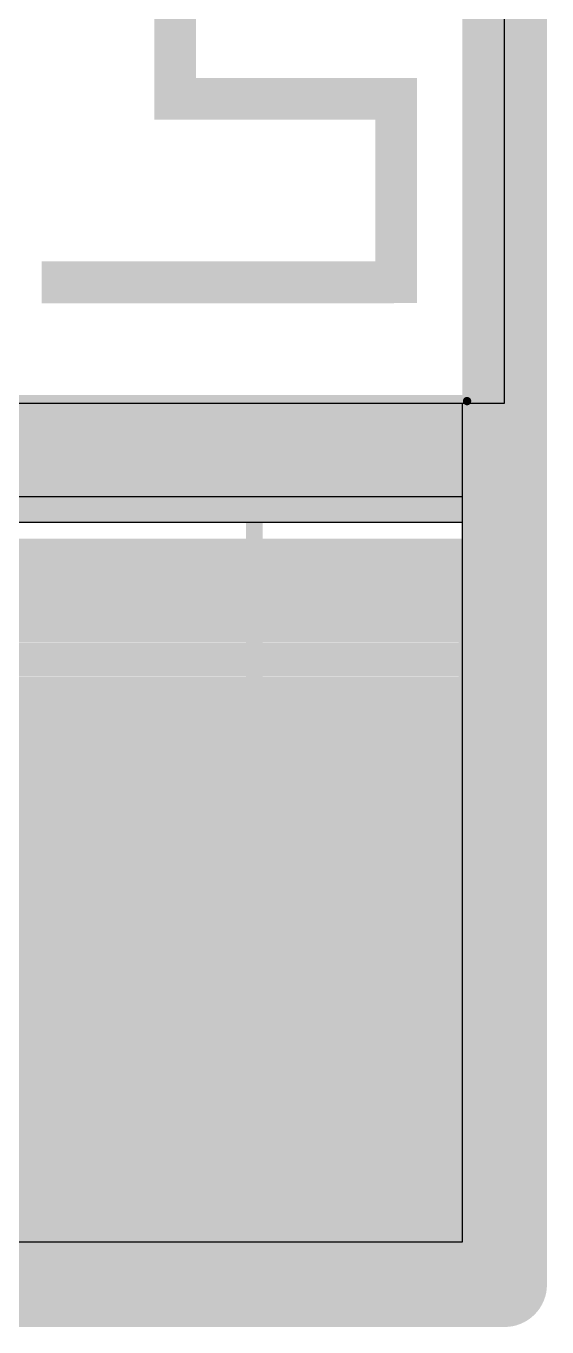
# Model space of a CAD drawing. Header units: millimetres. Extents: x 0.11 to 5.67, y 0.55 to 4.24.
# Drawn here: x 5.201 to 5.447, y 0.601 to 1.216 of the extents above; entities that cross this region are included whole.
import ezdxf

# ---------------------------------------------------------------- set-up
doc = ezdxf.new("R2010")
doc.units = ezdxf.units.MM
doc.header["$MEASUREMENT"] = 0
for name, color, linetype in [('BottomLayer', 5, 'Continuous'), ('BottomOverlay', 54, 'Continuous'), ('InternalPlane1', 76, 'Continuous'), ('InternalPlane2', 16, 'Continuous'), ('KeepOutLayer', 6, 'Continuous'), ('MultiLayer', 9, 'Continuous'), ('TopLayer', 1, 'Continuous'), ('TopOverlay', 2, 'Continuous'), ('TopSolder', 216, 'Continuous'), ('ViaHoleLayer', 16, 'Continuous')]:
    doc.layers.add(name, color=color, linetype=linetype)

# ---------------------------------------------------------------- blocks, each defined once
blk = doc.blocks.new('A_______W_F__B_12')
at = {"layer": 'BottomLayer'}
for points in [[(0.36024, 0.18799), (0.46653, 0.18799), (0.36024, 0.20768), (0.46653, 0.20768)], [(0.44685, 0.03051), (0.46654, 0.03051), (0.44685, 0.19685), (0.46654, 0.19685)], [(0.36024, 0.08366), (0.37992, 0.08366), (0.36024, 0.19291), (0.37992, 0.19291)], [(0.27165, 0.08366), (0.37008, 0.08366), (0.27165, 0.10335), (0.37008, 0.10335)]]:
    blk.add_solid(points, dxfattribs=at)
at = {"layer": 'BottomOverlay', "const_width": 0.00394}
for points in [[(0.5128, 0.2313), (-0.12795, 0.2313)], [(0.5128, 0.01476), (0.5128, 0.2313)]]:
    blk.add_lwpolyline(points, dxfattribs=at)
at = {"layer": 'BottomOverlay', "const_width": 0.00197}
blk.add_lwpolyline([(0.51181, 0.2313, 1), (0.51378, 0.2313, 1)], format="xyb", close=True, dxfattribs=at)
blk.add_lwpolyline([(0.51181, 0.2313, 1), (0.51378, 0.2313, 1)], format="xyb", close=True, dxfattribs=at)

msp = doc.modelspace()

# ---------------------------------------------------------------- linework, layer by layer
at = {"layer": 'BottomLayer'}
for p, q in [((5.42717, 1.0374), (5.42717, 1.67913)), ((5.19291, 1.0374), (5.42717, 1.0374))]:
    msp.add_line(p, q, dxfattribs=at)
at = {"layer": 'BottomLayer', "const_width": 0.00787}
for points in [[(5.19291, 1.0374), (5.40945, 1.0374)], [(5.40945, 0.9872), (5.40945, 1.0374)], [(4.92126, 1.03051), (5.40945, 1.03051)], [(4.92914, 1.02263), (5.40945, 1.02263)], [(4.93701, 1.01476), (5.40945, 1.01476)], [(4.94489, 1.00689), (5.40945, 1.00689)], [(4.95276, 0.99901), (5.40945, 0.99901)], [(4.96063, 0.99114), (5.40945, 0.99114)], [(4.96457, 0.9872), (5.40945, 0.9872)], [(4.32035, 0.96752), (5.40945, 0.96752)], [(4.96457, 0.96949), (5.40945, 0.96949)], [(5.40945, 0.63878), (5.40945, 0.96949)], [(4.24951, 0.95964), (5.40945, 0.95964)], [(4.24951, 0.95177), (5.40945, 0.95177)], [(5.19587, 0.94389), (5.40945, 0.94389)], [(5.19587, 0.93602), (5.40945, 0.93602)], [(5.19587, 0.92815), (5.40945, 0.92815)], [(5.19587, 0.92027), (5.40945, 0.92027)], [(5.19587, 0.9124), (5.40945, 0.9124)], [(5.19587, 0.90452), (5.40945, 0.90452)], [(5.19587, 0.89665), (5.40945, 0.89665)], [(5.19587, 0.88878), (5.40945, 0.88878)], [(5.19587, 0.8809), (5.40945, 0.8809)], [(5.19587, 0.87303), (5.40945, 0.87303)], [(5.19587, 0.86515), (5.40945, 0.86515)], [(5.19587, 0.85728), (5.40945, 0.85728)], [(5.19587, 0.84941), (5.40945, 0.84941)], [(4.92323, 0.84153), (5.40945, 0.84153)], [(4.92323, 0.83366), (5.40945, 0.83366)], [(4.92323, 0.82578), (5.40945, 0.82578)], [(4.92323, 0.81791), (5.40945, 0.81791)], [(4.92323, 0.81004), (5.40945, 0.81004)], [(4.92323, 0.80216), (5.40945, 0.80216)], [(4.92323, 0.79429), (5.40945, 0.79429)], [(4.92323, 0.78641), (5.40945, 0.78641)], [(4.92323, 0.77854), (5.40945, 0.77854)], [(4.92323, 0.77067), (5.40945, 0.77067)], [(4.92323, 0.76279), (5.40945, 0.76279)], [(4.92323, 0.75492), (5.40945, 0.75492)], [(4.92323, 0.74704), (5.40945, 0.74704)], [(4.91732, 0.73917), (5.40945, 0.73917)], [(4.90945, 0.7313), (5.40945, 0.7313)], [(4.90157, 0.72342), (5.40945, 0.72342)], [(4.8937, 0.71555), (5.40945, 0.71555)], [(4.88582, 0.70767), (5.40945, 0.70767)], [(4.87795, 0.6998), (5.40945, 0.6998)], [(4.87008, 0.69193), (5.40945, 0.69193)], [(4.8622, 0.68405), (5.40945, 0.68405)], [(3.98867, 0.67618), (5.40945, 0.67618)], [(3.97062, 0.6683), (5.40945, 0.6683)], [(3.58563, 0.66043), (5.40945, 0.66043)], [(3.58563, 0.65256), (5.40945, 0.65256)], [(3.58563, 0.64468), (5.40945, 0.64468)], [(3.58563, 0.63878), (5.40945, 0.63878)]]:
    msp.add_lwpolyline(points, dxfattribs=at)
at = {"layer": 'BottomLayer'}
for points, const_width in [([(5.40748, 1.0374, 1), (5.41142, 1.0374, 1)], 0.00394), ([(5.40748, 1.0374, 1), (5.41142, 1.0374, 1)], 0.00394), ([(5.40748, 1.03051, 1), (5.41142, 1.03051, 1)], 0.00394), ([(5.40748, 1.02263, 1), (5.41142, 1.02263, 1)], 0.00394), ([(5.40748, 1.01476, 1), (5.41142, 1.01476, 1)], 0.00394), ([(5.40748, 1.00689, 1), (5.41142, 1.00689, 1)], 0.00394), ([(5.40748, 0.99901, 1), (5.41142, 0.99901, 1)], 0.00394), ([(5.40748, 0.99114, 1), (5.41142, 0.99114, 1)], 0.00394), ([(5.40748, 0.9872, 1), (5.41142, 0.9872, 1)], 0.00394), ([(5.40748, 0.9872, 1), (5.41142, 0.9872, 1)], 0.00394), ([(5.40748, 0.96949, 1), (5.41142, 0.96949, 1)], 0.00394), ([(5.40748, 0.96949, 1), (5.41142, 0.96949, 1)], 0.00394), ([(5.40748, 0.96752, 1), (5.41142, 0.96752, 1)], 0.00394), ([(5.40748, 0.95964, 1), (5.41142, 0.95964, 1)], 0.00394), ([(5.40748, 0.95177, 1), (5.41142, 0.95177, 1)], 0.00394), ([(5.40748, 0.94389, 1), (5.41142, 0.94389, 1)], 0.00394), ([(5.40748, 0.93602, 1), (5.41142, 0.93602, 1)], 0.00394), ([(5.40748, 0.92815, 1), (5.41142, 0.92815, 1)], 0.00394), ([(5.40748, 0.92027, 1), (5.41142, 0.92027, 1)], 0.00394), ([(5.40748, 0.9124, 1), (5.41142, 0.9124, 1)], 0.00394), ([(5.40748, 0.90452, 1), (5.41142, 0.90452, 1)], 0.00394), ([(5.40748, 0.89665, 1), (5.41142, 0.89665, 1)], 0.00394), ([(5.40748, 0.88878, 1), (5.41142, 0.88878, 1)], 0.00394), ([(5.40748, 0.8809, 1), (5.41142, 0.8809, 1)], 0.00394), ([(5.40748, 0.87303, 1), (5.41142, 0.87303, 1)], 0.00394), ([(5.40748, 0.86515, 1), (5.41142, 0.86515, 1)], 0.00394), ([(5.40748, 0.85728, 1), (5.41142, 0.85728, 1)], 0.00394), ([(5.40748, 0.84941, 1), (5.41142, 0.84941, 1)], 0.00394), ([(5.40748, 0.84153, 1), (5.41142, 0.84153, 1)], 0.00394), ([(5.40748, 0.83366, 1), (5.41142, 0.83366, 1)], 0.00394), ([(5.40748, 0.82578, 1), (5.41142, 0.82578, 1)], 0.00394), ([(5.40748, 0.81791, 1), (5.41142, 0.81791, 1)], 0.00394), ([(5.40748, 0.81004, 1), (5.41142, 0.81004, 1)], 0.00394), ([(5.40748, 0.80216, 1), (5.41142, 0.80216, 1)], 0.00394), ([(5.40748, 0.79429, 1), (5.41142, 0.79429, 1)], 0.00394), ([(5.40748, 0.78641, 1), (5.41142, 0.78641, 1)], 0.00394), ([(5.40748, 0.77854, 1), (5.41142, 0.77854, 1)], 0.00394), ([(5.40748, 0.77067, 1), (5.41142, 0.77067, 1)], 0.00394), ([(5.40748, 0.76279, 1), (5.41142, 0.76279, 1)], 0.00394), ([(5.40748, 0.75492, 1), (5.41142, 0.75492, 1)], 0.00394), ([(5.20866, 0.73917, 1), (5.22047, 0.73917, 1)], 0.01181), ([(5.40748, 0.74704, 1), (5.41142, 0.74704, 1)], 0.00394), ([(5.40748, 0.73917, 1), (5.41142, 0.73917, 1)], 0.00394), ([(5.40748, 0.7313, 1), (5.41142, 0.7313, 1)], 0.00394), ([(5.40748, 0.72342, 1), (5.41142, 0.72342, 1)], 0.00394), ([(5.40748, 0.71555, 1), (5.41142, 0.71555, 1)], 0.00394), ([(5.40748, 0.70767, 1), (5.41142, 0.70767, 1)], 0.00394), ([(5.40748, 0.6998, 1), (5.41142, 0.6998, 1)], 0.00394), ([(5.40748, 0.69193, 1), (5.41142, 0.69193, 1)], 0.00394), ([(5.40748, 0.68405, 1), (5.41142, 0.68405, 1)], 0.00394), ([(5.40748, 0.67618, 1), (5.41142, 0.67618, 1)], 0.00394), ([(5.40748, 0.6683, 1), (5.41142, 0.6683, 1)], 0.00394), ([(5.40748, 0.66043, 1), (5.41142, 0.66043, 1)], 0.00394), ([(5.40748, 0.65256, 1), (5.41142, 0.65256, 1)], 0.00394), ([(5.40748, 0.64468, 1), (5.41142, 0.64468, 1)], 0.00394), ([(5.40748, 0.63878, 1), (5.41142, 0.63878, 1)], 0.00394), ([(5.40748, 0.63878, 1), (5.41142, 0.63878, 1)], 0.00394)]:
    msp.add_lwpolyline(points, format="xyb", close=True, dxfattribs=dict(at, const_width=const_width))
at = {"layer": 'InternalPlane1'}
for p, q in [((5.42717, 1.0374), (5.42717, 1.67913)), ((5.19291, 1.0374), (5.42717, 1.0374)), ((5.19291, 1.0374), (5.40707, 1.0374)), ((5.40707, 1.0374), (5.40707, 0.99316)), ((5.40707, 0.99316), (4.96703, 0.99316)), ((4.96457, 0.98125), (5.40707, 0.98125)), ((5.40707, 0.98125), (5.40707, 0.64116)), ((5.40707, 0.64116), (0.72285, 0.64116))]:
    msp.add_line(p, q, dxfattribs=at)
for points, const_width in [([(5.42717, 0.62106), (5.42717, 4.16437)], 0.04), ([(4.96457, 0.9872), (5.42717, 0.9872)], 0.01181), ([(0.70276, 0.62106), (5.42717, 0.62106)], 0.04)]:
    msp.add_lwpolyline(points, dxfattribs=dict(at, const_width=const_width))
for points, const_width in [([(5.42421, 0.9872, 1), (5.43012, 0.9872, 1)], 0.00591), ([(5.41717, 0.62106, 1), (5.43717, 0.62106, 1)], 0.02), ([(5.41717, 0.62106, 1), (5.43717, 0.62106, 1)], 0.02)]:
    msp.add_lwpolyline(points, format="xyb", close=True, dxfattribs=dict(at, const_width=const_width))
at = {"layer": 'InternalPlane2'}
for p, q in [((5.42717, 1.0374), (5.42717, 1.67913)), ((5.19291, 1.0374), (5.42717, 1.0374)), ((5.19291, 1.0374), (5.40707, 1.0374)), ((5.40707, 1.0374), (5.40707, 0.64116)), ((5.40707, 0.64116), (0.72285, 0.64116))]:
    msp.add_line(p, q, dxfattribs=at)
at = {"layer": 'InternalPlane2', "const_width": 0.04}
for points in [[(5.42717, 0.62106), (5.42717, 4.16437)], [(0.70276, 0.62106), (5.42717, 0.62106)]]:
    msp.add_lwpolyline(points, dxfattribs=at)
at = {"layer": 'InternalPlane2'}
for points, const_width in [([(5.20161, 0.73917, 1), (5.22752, 0.73917, 1)], 0.02591), ([(5.41717, 0.62106, 1), (5.43717, 0.62106, 1)], 0.02), ([(5.41717, 0.62106, 1), (5.43717, 0.62106, 1)], 0.02)]:
    msp.add_lwpolyline(points, format="xyb", close=True, dxfattribs=dict(at, const_width=const_width))
at = {"layer": 'KeepOutLayer', "const_width": 0.00787}
for points in [[(5.42717, 0.62106), (5.42717, 4.16437)], [(0.70276, 0.62106), (5.42717, 0.62106)]]:
    msp.add_lwpolyline(points, dxfattribs=at)
at = {"layer": 'KeepOutLayer', "const_width": 0.00394}
msp.add_lwpolyline([(5.4252, 0.62106, 1), (5.42913, 0.62106, 1)], format="xyb", close=True, dxfattribs=at)
msp.add_lwpolyline([(5.4252, 0.62106, 1), (5.42913, 0.62106, 1)], format="xyb", close=True, dxfattribs=at)
at = {"layer": 'MultiLayer', "const_width": 0.01181}
msp.add_lwpolyline([(5.20866, 0.73917, 1), (5.22047, 0.73917, 1)], format="xyb", close=True, dxfattribs=at)
at = {"layer": 'TopLayer'}
for p, q in [((5.42717, 1.0374), (5.42717, 1.67913)), ((5.19291, 1.0374), (5.42717, 1.0374))]:
    msp.add_line(p, q, dxfattribs=at)
at = {"layer": 'TopLayer', "const_width": 0.00787}
for points in [[(5.19291, 1.0374), (5.40945, 1.0374)], [(5.40945, 0.9872), (5.40945, 1.0374)], [(4.92126, 1.03051), (5.40945, 1.03051)], [(4.92914, 1.02263), (5.40945, 1.02263)], [(4.93701, 1.01476), (5.40945, 1.01476)], [(4.94489, 1.00689), (5.40945, 1.00689)], [(4.95276, 0.99901), (5.40945, 0.99901)], [(4.96063, 0.99114), (5.40945, 0.99114)], [(4.96457, 0.9872), (5.40945, 0.9872)], [(4.09154, 0.96752), (5.40945, 0.96752)], [(4.96457, 0.96949), (5.40945, 0.96949)], [(5.40945, 0.63878), (5.40945, 0.96949)], [(4.09154, 0.95964), (5.40945, 0.95964)], [(4.09154, 0.95177), (5.40945, 0.95177)], [(5.19587, 0.94389), (5.40945, 0.94389)], [(5.19587, 0.93602), (5.40945, 0.93602)], [(5.19587, 0.92815), (5.40945, 0.92815)], [(5.19587, 0.92027), (5.40945, 0.92027)], [(5.19587, 0.9124), (5.40945, 0.9124)], [(5.19587, 0.90452), (5.40945, 0.90452)], [(5.19587, 0.89665), (5.40945, 0.89665)], [(5.19587, 0.88878), (5.40945, 0.88878)], [(5.19587, 0.8809), (5.40945, 0.8809)], [(5.19587, 0.87303), (5.40945, 0.87303)], [(5.19587, 0.86515), (5.40945, 0.86515)], [(5.19587, 0.85728), (5.40945, 0.85728)], [(5.19587, 0.84941), (5.40945, 0.84941)], [(4.92323, 0.84153), (5.40945, 0.84153)], [(4.92323, 0.83366), (5.40945, 0.83366)], [(4.92323, 0.82578), (5.40945, 0.82578)], [(4.92323, 0.81791), (5.40945, 0.81791)], [(4.92323, 0.81004), (5.40945, 0.81004)], [(4.92323, 0.80216), (5.40945, 0.80216)], [(4.92323, 0.79429), (5.40945, 0.79429)], [(4.92323, 0.78641), (5.40945, 0.78641)], [(4.92323, 0.77854), (5.40945, 0.77854)], [(4.92323, 0.77067), (5.40945, 0.77067)], [(4.92323, 0.76279), (5.40945, 0.76279)], [(4.92323, 0.75492), (5.40945, 0.75492)], [(4.92323, 0.74704), (5.40945, 0.74704)], [(4.91732, 0.73917), (5.40945, 0.73917)], [(4.90945, 0.7313), (5.40945, 0.7313)], [(4.90157, 0.72342), (5.40945, 0.72342)], [(4.8937, 0.71555), (5.40945, 0.71555)], [(4.88582, 0.70767), (5.40945, 0.70767)], [(4.87795, 0.6998), (5.40945, 0.6998)], [(4.87008, 0.69193), (5.40945, 0.69193)], [(4.8622, 0.68405), (5.40945, 0.68405)], [(3.98867, 0.67618), (5.40945, 0.67618)], [(3.97062, 0.6683), (5.40945, 0.6683)], [(3.77152, 0.66043), (5.40945, 0.66043)], [(3.76362, 0.65256), (5.40945, 0.65256)], [(2.10733, 0.64468), (5.40945, 0.64468)], [(0.72047, 0.63878), (5.40945, 0.63878)]]:
    msp.add_lwpolyline(points, dxfattribs=at)
at = {"layer": 'TopLayer'}
for points, const_width in [([(5.40748, 1.0374, 1), (5.41142, 1.0374, 1)], 0.00394), ([(5.40748, 1.0374, 1), (5.41142, 1.0374, 1)], 0.00394), ([(5.40748, 1.03051, 1), (5.41142, 1.03051, 1)], 0.00394), ([(5.40748, 1.02263, 1), (5.41142, 1.02263, 1)], 0.00394), ([(5.40748, 1.01476, 1), (5.41142, 1.01476, 1)], 0.00394), ([(5.40748, 1.00689, 1), (5.41142, 1.00689, 1)], 0.00394), ([(5.40748, 0.99901, 1), (5.41142, 0.99901, 1)], 0.00394), ([(5.40748, 0.99114, 1), (5.41142, 0.99114, 1)], 0.00394), ([(5.40748, 0.9872, 1), (5.41142, 0.9872, 1)], 0.00394), ([(5.40748, 0.9872, 1), (5.41142, 0.9872, 1)], 0.00394), ([(5.40748, 0.96949, 1), (5.41142, 0.96949, 1)], 0.00394), ([(5.40748, 0.96949, 1), (5.41142, 0.96949, 1)], 0.00394), ([(5.40748, 0.96752, 1), (5.41142, 0.96752, 1)], 0.00394), ([(5.40748, 0.95964, 1), (5.41142, 0.95964, 1)], 0.00394), ([(5.40748, 0.95177, 1), (5.41142, 0.95177, 1)], 0.00394), ([(5.40748, 0.94389, 1), (5.41142, 0.94389, 1)], 0.00394), ([(5.40748, 0.93602, 1), (5.41142, 0.93602, 1)], 0.00394), ([(5.40748, 0.92815, 1), (5.41142, 0.92815, 1)], 0.00394), ([(5.40748, 0.92027, 1), (5.41142, 0.92027, 1)], 0.00394), ([(5.40748, 0.9124, 1), (5.41142, 0.9124, 1)], 0.00394), ([(5.40748, 0.90452, 1), (5.41142, 0.90452, 1)], 0.00394), ([(5.40748, 0.89665, 1), (5.41142, 0.89665, 1)], 0.00394), ([(5.40748, 0.88878, 1), (5.41142, 0.88878, 1)], 0.00394), ([(5.40748, 0.8809, 1), (5.41142, 0.8809, 1)], 0.00394), ([(5.40748, 0.87303, 1), (5.41142, 0.87303, 1)], 0.00394), ([(5.40748, 0.86515, 1), (5.41142, 0.86515, 1)], 0.00394), ([(5.40748, 0.85728, 1), (5.41142, 0.85728, 1)], 0.00394), ([(5.40748, 0.84941, 1), (5.41142, 0.84941, 1)], 0.00394), ([(5.40748, 0.84153, 1), (5.41142, 0.84153, 1)], 0.00394), ([(5.40748, 0.83366, 1), (5.41142, 0.83366, 1)], 0.00394), ([(5.40748, 0.82578, 1), (5.41142, 0.82578, 1)], 0.00394), ([(5.40748, 0.81791, 1), (5.41142, 0.81791, 1)], 0.00394), ([(5.40748, 0.81004, 1), (5.41142, 0.81004, 1)], 0.00394), ([(5.40748, 0.80216, 1), (5.41142, 0.80216, 1)], 0.00394), ([(5.40748, 0.79429, 1), (5.41142, 0.79429, 1)], 0.00394), ([(5.40748, 0.78641, 1), (5.41142, 0.78641, 1)], 0.00394), ([(5.40748, 0.77854, 1), (5.41142, 0.77854, 1)], 0.00394), ([(5.40748, 0.77067, 1), (5.41142, 0.77067, 1)], 0.00394), ([(5.40748, 0.76279, 1), (5.41142, 0.76279, 1)], 0.00394), ([(5.40748, 0.75492, 1), (5.41142, 0.75492, 1)], 0.00394), ([(5.20866, 0.73917, 1), (5.22047, 0.73917, 1)], 0.01181), ([(5.40748, 0.74704, 1), (5.41142, 0.74704, 1)], 0.00394), ([(5.40748, 0.73917, 1), (5.41142, 0.73917, 1)], 0.00394), ([(5.40748, 0.7313, 1), (5.41142, 0.7313, 1)], 0.00394), ([(5.40748, 0.72342, 1), (5.41142, 0.72342, 1)], 0.00394), ([(5.40748, 0.71555, 1), (5.41142, 0.71555, 1)], 0.00394), ([(5.40748, 0.70767, 1), (5.41142, 0.70767, 1)], 0.00394), ([(5.40748, 0.6998, 1), (5.41142, 0.6998, 1)], 0.00394), ([(5.40748, 0.69193, 1), (5.41142, 0.69193, 1)], 0.00394), ([(5.40748, 0.68405, 1), (5.41142, 0.68405, 1)], 0.00394), ([(5.40748, 0.67618, 1), (5.41142, 0.67618, 1)], 0.00394), ([(5.40748, 0.6683, 1), (5.41142, 0.6683, 1)], 0.00394), ([(5.40748, 0.66043, 1), (5.41142, 0.66043, 1)], 0.00394), ([(5.40748, 0.65256, 1), (5.41142, 0.65256, 1)], 0.00394), ([(5.40748, 0.64468, 1), (5.41142, 0.64468, 1)], 0.00394), ([(5.40748, 0.63878, 1), (5.41142, 0.63878, 1)], 0.00394), ([(5.40748, 0.63878, 1), (5.41142, 0.63878, 1)], 0.00394)]:
    msp.add_lwpolyline(points, format="xyb", close=True, dxfattribs=dict(at, const_width=const_width))
at = {"layer": 'TopOverlay', "const_width": 0.00787}
for points in [[(4.99409, 0.99508), (5.30906, 0.99508)], [(5.30906, 0.78051), (5.30906, 0.99508)], [(4.99409, 0.65256), (5.24705, 0.65256)]]:
    msp.add_lwpolyline(points, dxfattribs=at)
at = {"layer": 'TopOverlay', "const_width": 0.00394}
for points in [[(5.30709, 0.99508, 1), (5.31102, 0.99508, 1)], [(5.30709, 0.99508, 1), (5.31102, 0.99508, 1)], [(5.30709, 0.78051, 1), (5.31102, 0.78051, 1)], [(5.24508, 0.65256, 1), (5.24902, 0.65256, 1)]]:
    msp.add_lwpolyline(points, format="xyb", close=True, dxfattribs=at)
at = {"layer": 'TopSolder'}
msp.add_solid([(5.25689, 0.6378), (5.3622, 0.6378), (5.25689, 0.76673), (5.3622, 0.76673)], dxfattribs=at)
at = {"layer": 'ViaHoleLayer', "const_width": 0.00591}
msp.add_lwpolyline([(5.21161, 0.73917, 1), (5.21752, 0.73917, 1)], format="xyb", close=True, dxfattribs=at)

# ---------------------------------------------------------------- block references
at = {"rotation": 270}
msp.add_blockref('A_______W_F__B_12', (5.17815, 1.55118), dxfattribs=at)

doc.saveas('drawing.dxf')
